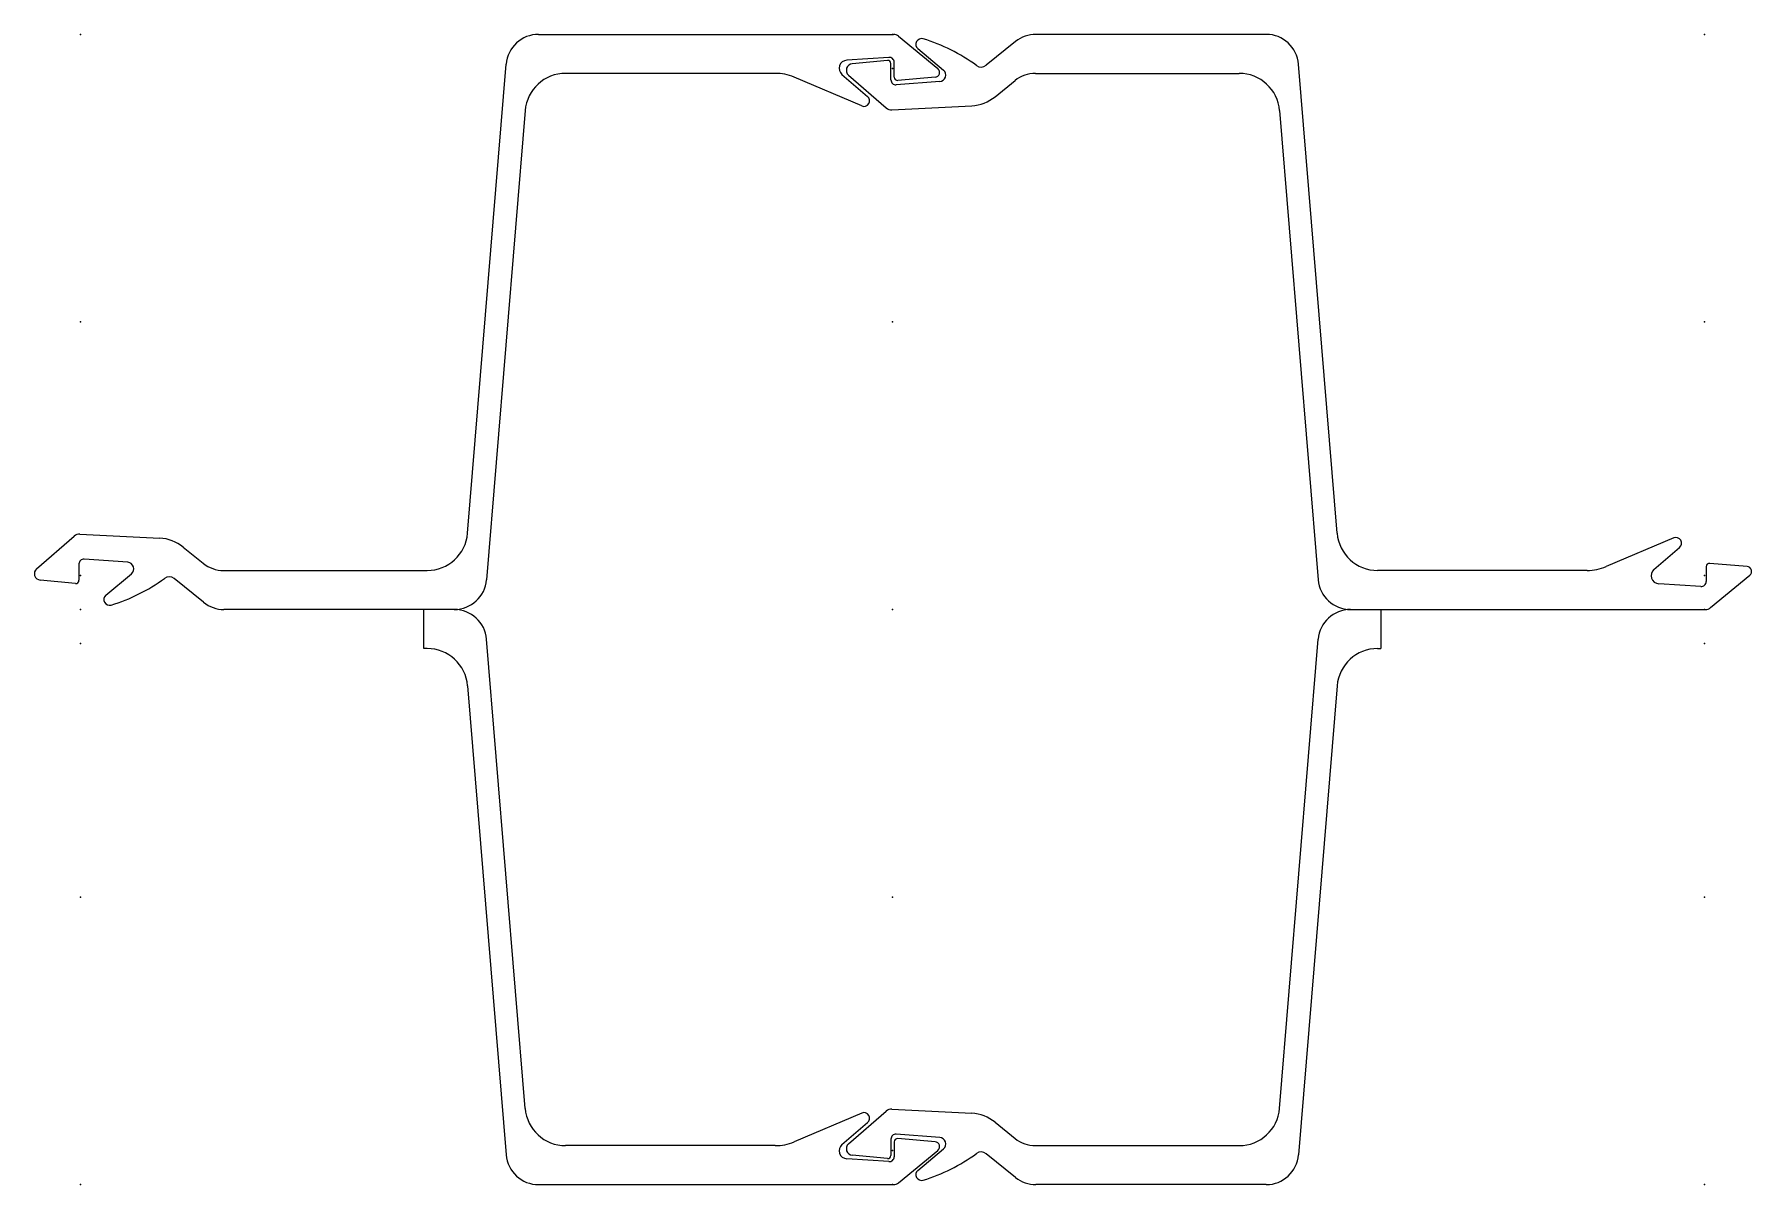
# Model space of a CAD drawing. Extents: x -28 to 1029, y -375 to 333.
import ezdxf

# ---------------------------------------------------------------- set-up
doc = ezdxf.new("R2010")
doc.units = 0
doc.header["$MEASUREMENT"] = 0
doc.layers.get('0').update_dxf_attribs({"color": 5, "linetype": 'CONTINUOUS'})

msp = doc.modelspace()

# ---------------------------------------------------------------- linework, layer by layer
at = {"linetype": 'Continuous'}
for p, q in [((281.99323, 333), (500.51465, 333)), ((503.69528, 331.85794), (527.91003, 311.89453)), ((575.6759, 328.54272), (557.72455, 314.00555)), ((730.08679, 333), (588.26251, 333)), ((497.80017, 318.85635), (471.7619, 317.11798)), ((515.57001, 324.22), (531.34576, 310.98676)), ((238.3269, 25.95161), (262.06049, 314.6387)), ((427.68716, 309), (298.66904, 309)), ((468.84827, 308.3266), (484.63116, 294.85046)), ((472.90561, 307.9122), (496.04785, 287.7933)), ((496.80826, 316.9989), (475.14648, 314.91251)), ((499, 304.96677), (499, 315.00812)), ((501, 306.59924), (501, 315.86304)), ((588.02197, 309), (713.41095, 309)), ((773.75311, 25.95161), (750.01953, 314.6387)), ((480.99106, 288.96692), (439.40781, 306.61569)), ((529.06604, 303.9328), (502.21823, 301.9747)), ((526.25854, 306.59079), (503.17126, 304.6066)), ((563.19476, 294.63132), (575.4361, 304.5434)), ((273.75311, 286.0484), (250.01952, -2.63871)), ((499.58429, 286.57327), (548.74243, 289.09335)), ((738.3269, 286.0484), (762.06049, -2.63871)), ((-27.09438, 4.08779), (-3.95215, 24.20671)), ((-0.41571, 25.42674), (48.74244, 22.90666)), ((980.99109, 23.03309), (939.40784, 5.38431)), ((63.19479, 17.36868), (75.43613, 7.45661)), ((968.84827, 3.6734), (984.63116, 17.14952)), ((-1, 7.03324), (-1, -3.00811)), ((29.06603, 8.06721), (2.21822, 10.02529)), ((15.57, -12.22), (31.34574, 1.01323)), ((88.02195, 3), (213.41096, 3)), ((927.68713, 3), (798.66907, 3)), ((1001, 5.40074), (1001, -3.86303)), ((1026.25854, 5.40922), (1003.17126, 7.3934)), ((1003.69525, -19.85794), (1027.91003, 0.10548)), ((-3.19175, -4.9989), (-24.85351, -2.91252)), ((75.6759, -16.54274), (57.72453, -2.00557)), ((997.80017, -6.85637), (971.7619, -5.11797)), ((230.08676, -21), (88.26254, -21)), ((211.44, -45), (211.44, -21)), ((230.08676, -21), (211.44, -21)), ((781.99323, -21), (800.64001, -21)), ((781.99323, -21), (1000.51465, -21)), ((800.64001, -21), (800.64001, -45)), ((273.75311, -328.0484), (250.01952, -39.36129)), ((738.3269, -328.0484), (762.06049, -39.36129)), ((213.41096, -45), (211.44, -45)), ((798.66907, -45), (800.64001, -45)), ((238.3269, -67.95161), (262.06049, -356.6387)), ((773.75311, -67.95161), (750.01953, -356.6387)), ((480.99106, -330.96692), (439.40781, -348.61569)), ((468.84827, -350.3266), (484.63116, -336.85046)), ((472.90561, -349.9122), (496.04785, -329.7933)), ((499.58429, -328.57327), (548.74243, -331.09335)), ((563.19476, -336.63132), (575.4361, -346.5434)), ((499, -346.96677), (499, -357.00812)), ((501, -348.59924), (501, -357.86304)), ((529.06604, -345.9328), (502.21823, -343.9747)), ((526.25854, -348.59079), (503.17126, -346.6066)), ((427.68716, -351), (298.66904, -351)), ((497.80017, -360.85635), (471.7619, -359.11798)), ((496.80826, -358.9989), (475.14648, -356.91251)), ((503.69528, -373.85794), (527.91003, -353.89453)), ((515.57001, -366.22), (531.34576, -352.98676)), ((575.6759, -370.54272), (557.72455, -356.00555)), ((588.02197, -351), (713.41095, -351)), ((281.99323, -375), (500.51465, -375)), ((730.08679, -375), (588.26251, -375))]:
    msp.add_line(p, q, dxfattribs=at)
for centre, radius, start, end in [((281.99323, 313), 20, 90, 175.30019), ((500.51465, 328), 5, 50.49653, 90), ((517.82379, 326.89774), 3.5, 73.29219, 229.91349), ((487.66541, 226.90681), 107.94, 53.66529, 73.21857), ((588.26251, 313), 20, 90, 129.0008), ((730.08679, 313), 20, 4.69981, 90), ((498, 315.86304), 3, 0, 93.81931), ((298.66904, 284), 25, 90, 175.30014), ((427.68716, 279), 30, 67.00268, 90), ((472.09497, 312.12909), 5, 93.81952, 229.5081), ((475.52997, 310.93094), 4, 95.50146, 228.99773), ((497, 315.00812), 2, 0, 95.50146), ((526.00165, 309.57974), 3, 274.91243, 50.49673), ((528.77509, 307.92218), 4, 274.17133, 50.00884), ((554.57788, 317.89127), 5, 233.73125, 309.00071), ((588.02197, 289), 20, 90, 128.99796), ((713.41095, 284), 25, 4.69986, 90), ((502, 304.96677), 3, 180, 274.17157), ((503, 306.59924), 2, 180, 274.91241), ((482.35846, 292.18875), 3.5, 247.0028, 49.50762), ((499.32831, 291.56671), 5, 228.99754, 272.93462), ((547.46252, 314.06055), 25, 272.93462, 308.99779), ((-0.6717, 20.43329), 5, 87.06532, 131.00237), ((47.46251, -2.06056), 25, 51.00215, 87.06532), ((213.41096, 28), 25, 270, 355.30016), ((798.66907, 28), 25, 184.69984, 270), ((982.35846, 19.81126), 3.5, 310.49216, 112.99676), ((-24.47002, 1.06906), 4, 131.00237, 264.49844), ((2, 7.03324), 3, 85.82867, 180), ((28.77507, 4.07781), 4, 309.99107, 85.82867), ((88.02195, 23), 20, 231.00216, 270), ((927.68713, 33), 30, 270, 292.99743), ((972.09497, -0.12908), 5, 130.492, 266.18048), ((1003, 5.40074), 2, 85.08761, 180), ((1026.00159, 2.42024), 3, 309.50446, 85.08645), ((-3, -3.00811), 2, 264.49845, 0), ((-12.33458, 85.09318), 107.94, 286.78142, 306.3347), ((54.57787, -5.89125), 5, 50.99916, 126.26879), ((230.08676, -1), 20, 270, 355.30016), ((781.99323, -1), 20, 184.69984, 270), ((998, -3.86303), 3, 266.18072, 0), ((17.82381, -14.89775), 3.5, 130.08666, 286.70734), ((88.26254, -1), 20, 230.99917, 270), ((230.08676, -41), 20, 4.69984, 90), ((781.99323, -41), 20, 90, 175.30016), ((1000.51465, -16), 5, 270, 309.5032), ((213.41096, -70), 25, 4.69984, 90), ((798.66907, -70), 25, 90, 175.30016), ((298.66904, -326), 25, 184.69986, 270), ((482.35846, -334.18875), 3.5, 310.49238, 112.9972), ((499.32831, -333.56671), 5, 87.06538, 131.00246), ((547.46252, -356.06055), 25, 51.00221, 87.06538), ((713.41095, -326), 25, 270, 355.30014), ((427.68716, -321), 30, 270, 292.99732), ((502, -346.96677), 3, 85.82843, 180), ((503, -348.59924), 2, 85.08759, 180), ((526.00165, -351.57974), 3, 309.50327, 85.08757), ((528.77509, -349.92218), 4, 309.99116, 85.82867), ((588.02197, -331), 20, 231.00204, 270), ((281.99323, -355), 20, 184.69981, 270), ((472.09497, -354.12909), 5, 130.4919, 266.18048), ((475.52997, -352.93094), 4, 131.00227, 264.49854), ((497, -357.00812), 2, 264.49854, 0), ((498, -357.86304), 3, 266.18069, 0), ((487.66541, -268.90683), 107.94, 286.78144, 306.33471), ((554.57788, -359.89127), 5, 50.99929, 126.26875), ((730.08679, -355), 20, 270, 355.30019), ((517.82379, -368.89774), 3.5, 130.08651, 286.70781), ((500.51465, -370), 5, 270, 309.50347), ((588.26251, -355), 20, 230.9992, 270)]:
    msp.add_arc(centre, radius, start, end, dxfattribs=at)
for p in [(0, 333), (500, 333), (1000, 333), (500, 312), (0, 156), (500, 156), (1000, 156), (0, 0), (1000, 0), (0, -21), (0, -21), (500, -21), (500, -21), (1000, -21), (1000, -21), (0, -42), (1000, -42), (0, -198), (500, -198), (1000, -198), (500, -354), (0, -375), (500, -375), (1000, -375)]:
    msp.add_point(p, dxfattribs=at)

doc.saveas('drawing.dxf')
